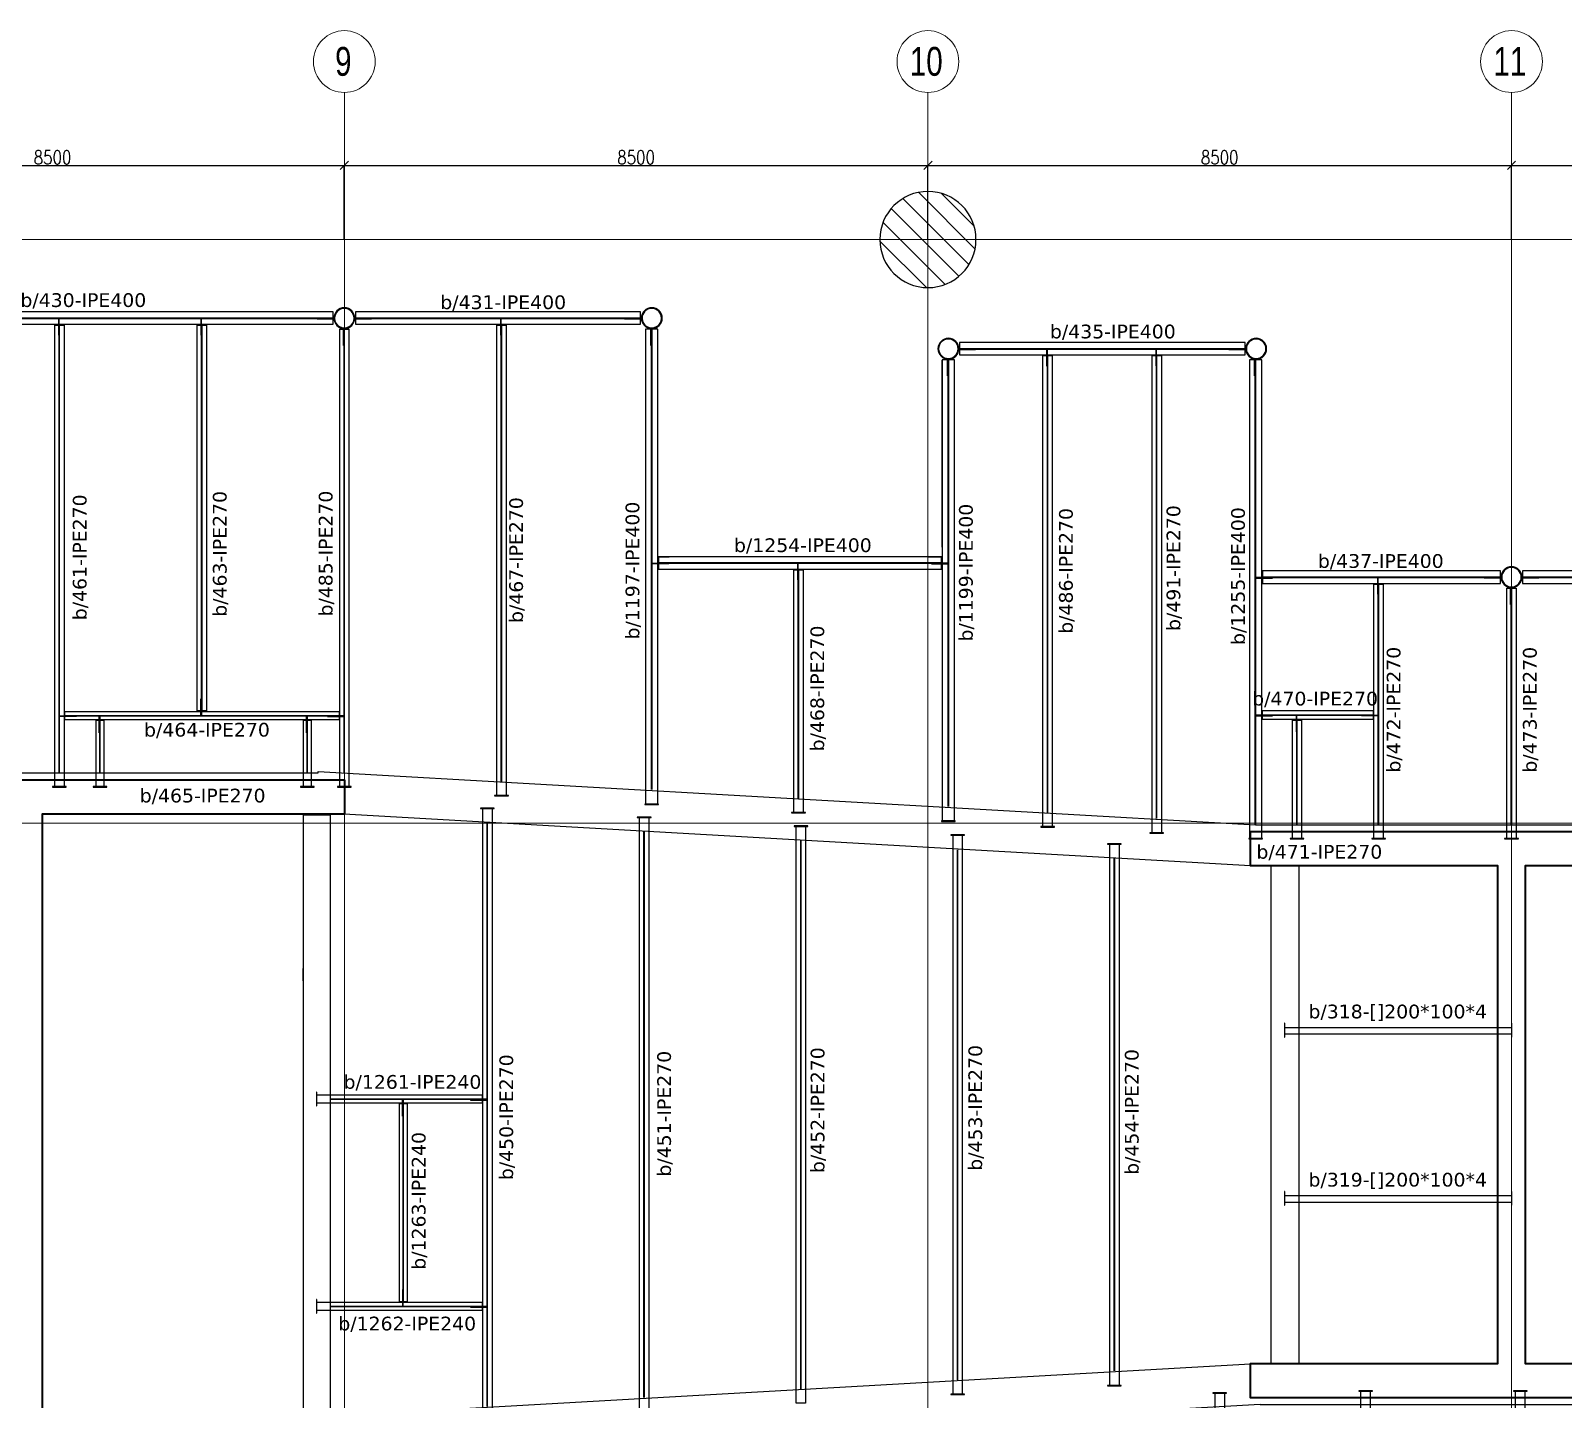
# Model space of a CAD drawing. Header units: millimetres. Extents: x -3396 to 88005, y -21236 to 35080.
# Drawn here: x 20973 to 43296, y 15142 to 35080 of the extents above; entities that cross this region are included whole.
import ezdxf
from ezdxf.enums import TextEntityAlignment as Align

# ---------------------------------------------------------------- set-up
doc = ezdxf.new("R2010")
doc.units = ezdxf.units.MM
doc.linetypes.add('Grid Line', pattern=[3.33375, 1.905, -0.47625, 0.47625, -0.47625])
for name, color, linetype in [('A_ALMA', 34, 'Continuous'), ('COTAS', 8, 'Continuous'), ('P-PLATINA', 6, 'Continuous')]:
    doc.layers.add(name, color=color, linetype=linetype)
for name, color, linetype, lineweight in [('E_COLUMNAS', 1, 'Continuous', 18), ('E_COLUMNAS-1', 1, 'Continuous', 25), ('E_COLUMNAS-3', 1, 'Continuous', 35), ('E_EJES', 8, 'Continuous', 9), ('E_EJES-1', 8, 'Grid Line', 9), ('E_MUROS', 2, 'Continuous', 18), ('E_MUROS-1', 8, 'Continuous', 35), ('E_TEXTO', 3, 'Continuous', 9), ('E_VIGAS-1', 5, 'Continuous', 25), ('E_VIGAS-2', 5, 'Continuous', 25), ('S-COLS-HDLN-1', 52, 'Continuous', 9)]:
    doc.layers.add(name, color=color, linetype=linetype, lineweight=lineweight)
doc.styles.add('CNI_COTAS', font='romans.shx', dxfattribs={"width": 0.8})
doc.styles.add('Swis721 LtCn BT_1', font='swisscl.ttf', dxfattribs={"height": 0.42})
doc.styles.add('VERDANA', font='verdana.ttf')
doc.dimstyles.new('1.5', dxfattribs={"dimscale": 0, "dimtxt": 200, "dimasz": 120, "dimexe": 4, "dimexo": 4, "dimgap": 15, "dimtad": 1, "dimdec": 0, "dimzin": 4, "dimdsep": 46, "dimtxsty": 'CNI_COTAS', "dimblk": 'OBLIQUE', "dimcen": -0.09, "dimclrd": 256, "dimclrt": 3, "dimadec": 0, "dimazin": 0, "dimtfac": 1, "dimtdec": 0, "dimtmove": 2, "dimatfit": 0, "dimldrblk": 'OBLIQUE', "dimfxl": 0.05, "dimtolj": 1, "dimtzin": 0, "dimarcsym": 0})
pattern_1 = [(135, (82703.58, -134125.31), (-159.09903, -159.09903), [])]

# ---------------------------------------------------------------- blocks, each defined once
blk = doc.blocks.new('Grid - CNI_NOMBRE EJES-372759-_22_00m_N_E_-NIVEL-6 DOC')
at = {"layer": 'E_EJES'}
blk.add_circle((0, 0), 0.003, dxfattribs=at)
blk = doc.blocks.new('EST_SCM_COLUMNA-METALICA-SECCION-CIRCULAR - EST_SCM_COLUMNA-TUBULAR-CIRCULAR_PTEØ_12__e_10_3mm-V12-_22_00m_N_E_-NIVEL-6 DOC')
at = {"layer": 'S-COLS-HDLN-1'}
h = blk.add_hatch(dxfattribs=at)
h.set_pattern_fill('FP_10', color=256, style=0, pattern_type=2)
h.set_pattern_definition([(135, (57.162, -165.018), (-0.15909903, -0.15909903), [])])
h.paths.add_polyline_path([(0.02, -0.151), (0.022, -0.151), (0.067, -0.136), (0.1, -0.115), (0.128, -0.082), (0.147, -0.037), (0.152, 0), (0.146, 0.043), (0.128, 0.082), (0.1, 0.115), (0.059, 0.14), (0.02, 0.151), (-0.022, 0.151), (-0.063, 0.139), (-0.1, 0.115), (-0.131, 0.077), (-0.147, 0.037), (-0.152, 0), (-0.146, -0.043), (-0.128, -0.082), (-0.1, -0.115), (-0.059, -0.14), (-0.02, -0.151), (0, -0.151)])
h.paths.add_polyline_path([(-0.02, -0.141), (-0.063, -0.127), (-0.093, -0.107), (-0.12, -0.077), (-0.136, -0.04), (-0.142, 0), (-0.135, 0.043), (-0.12, 0.077), (-0.093, 0.107), (-0.059, 0.129), (-0.02, 0.141), (0.022, 0.14), (0.063, 0.127), (0.094, 0.106), (0.12, 0.077), (0.136, 0.04), (0.142, 0), (0.136, -0.04), (0.12, -0.077), (0.093, -0.107), (0.059, -0.129), (0.02, -0.141), (-0.02, -0.141)])
at = {"layer": 'E_COLUMNAS-1'}
for radius, start, end in [(0.152, 360, 180), (0.152, 180, 360), (0.142, 0, 180), (0.142, 180, 0)]:
    blk.add_arc((0, 0), radius, start, end, dxfattribs=at)
blk = doc.blocks.new('EST_SCM_COLUMNA-METALICA-SECCION-CIRCULAR - EST_SCM_COLUMNA-TUBULAR-CIRCULAR_PTEØ_12__e_10_3mm-2693341-_22_00m_N_E_-NIVEL-6 DOC')
at = {"layer": 'S-COLS-HDLN-1'}
h = blk.add_hatch(dxfattribs=at)
h.set_pattern_fill('FP_11', color=256, style=0, pattern_type=2)
h.set_pattern_definition([(135, (43.881, -164.571), (-0.15909903, -0.15909903), [])])
h.paths.add_polyline_path([(0.005, -0.151), (0.022, -0.151), (0.063, -0.139), (0.1, -0.115), (0.131, -0.077), (0.147, -0.04), (0.152, 0), (0.146, 0.043), (0.128, 0.082), (0.1, 0.115), (0.059, 0.14), (0.02, 0.151), (-0.022, 0.151), (-0.063, 0.139), (-0.1, 0.115), (-0.128, 0.082), (-0.147, 0.037), (-0.152, 0), (-0.146, -0.043), (-0.128, -0.082), (-0.1, -0.115), (-0.059, -0.14), (-0.02, -0.151)])
h.paths.add_polyline_path([(0.02, -0.141), (-0.024, -0.14), (-0.064, -0.126), (-0.093, -0.107), (-0.12, -0.077), (-0.136, -0.04), (-0.142, 0), (-0.136, 0.04), (-0.12, 0.077), (-0.093, 0.107), (-0.059, 0.129), (-0.02, 0.141), (0.022, 0.14), (0.063, 0.127), (0.093, 0.107), (0.12, 0.077), (0.136, 0.04), (0.142, 0), (0.135, -0.043), (0.12, -0.077), (0.093, -0.107), (0.059, -0.129), (0.022, -0.14)])
at = {"layer": 'E_COLUMNAS-1'}
for radius, start, end in [(0.152, 0, 180), (0.152, 180, 0), (0.142, 360, 180), (0.142, 180, 360)]:
    blk.add_arc((0, 0), radius, start, end, dxfattribs=at)
blk = doc.blocks.new('EST_SCM_COLUMNA-METALICA-SECCION-CIRCULAR - EST_SCM_COLUMNA-TUBULAR-CIRCULAR_PTEØ_12__e_10_3mm-V15-_22_00m_N_E_-NIVEL-6 DOC')
at = {"layer": 'S-COLS-HDLN-1'}
h = blk.add_hatch(dxfattribs=at)
h.set_pattern_fill('FP_15', color=256, style=0, pattern_type=2)
h.set_pattern_definition([(135, (52.684, -165.018), (-0.15909903, -0.15909903), [])])
h.paths.add_polyline_path([(-0.022, -0.151), (0.022, -0.151), (0.068, -0.135), (0.1, -0.115), (0.128, -0.082), (0.146, -0.043), (0.152, 0), (0.146, 0.043), (0.128, 0.082), (0.1, 0.115), (0.059, 0.14), (0.02, 0.151), (-0.022, 0.151), (-0.063, 0.139), (-0.1, 0.115), (-0.131, 0.077), (-0.147, 0.04), (-0.152, 0), (-0.146, -0.043), (-0.128, -0.082), (-0.1, -0.115), (-0.059, -0.14)])
h.paths.add_polyline_path([(-0.02, -0.141), (-0.063, -0.127), (-0.093, -0.107), (-0.12, -0.077), (-0.137, -0.036), (-0.142, 0), (-0.135, 0.043), (-0.12, 0.077), (-0.093, 0.107), (-0.059, 0.129), (-0.02, 0.141), (0.022, 0.14), (0.063, 0.127), (0.094, 0.106), (0.12, 0.077), (0.136, 0.04), (0.142, 0), (0.136, -0.04), (0.12, -0.077), (0.09, -0.109), (0.059, -0.129), (0.014, -0.141), (-0.017, -0.141)])
at = {"layer": 'E_COLUMNAS-1'}
for radius, start, end in [(0.152, 360, 180), (0.152, 180, 360), (0.142, 0, 180), (0.142, 180, 0)]:
    blk.add_arc((0, 0), radius, start, end, dxfattribs=at)
blk = doc.blocks.new('EST_SCM_COLUMNA-METALICA-SECCION-CIRCULAR - EST_SCM_COLUMNA-TUBULAR-CIRCULAR_PTEØ_12__e_10_3mm-V16-_22_00m_N_E_-NIVEL-6 DOC')
at = {"layer": 'S-COLS-HDLN-1'}
h = blk.add_hatch(dxfattribs=at)
h.set_pattern_fill('FP_16', color=256, style=0, pattern_type=2)
h.set_pattern_definition([(135, (48.364, -164.571), (-0.15909903, -0.15909903), [])])
h.paths.add_polyline_path([(0.007, -0.151), (0.022, -0.151), (0.063, -0.139), (0.1, -0.115), (0.131, -0.077), (0.147, -0.037), (0.152, 0), (0.146, 0.043), (0.128, 0.082), (0.1, 0.115), (0.059, 0.14), (0.02, 0.151), (-0.022, 0.151), (-0.063, 0.139), (-0.1, 0.115), (-0.128, 0.082), (-0.146, 0.043), (-0.152, 0), (-0.146, -0.043), (-0.128, -0.082), (-0.1, -0.115), (-0.059, -0.14), (-0.02, -0.151), (0.007, -0.151)])
h.paths.add_polyline_path([(-0.02, -0.141), (-0.059, -0.129), (-0.093, -0.107), (-0.12, -0.077), (-0.136, -0.04), (-0.142, 0), (-0.136, 0.04), (-0.12, 0.077), (-0.093, 0.107), (-0.059, 0.129), (-0.02, 0.141), (0.022, 0.14), (0.063, 0.127), (0.093, 0.107), (0.12, 0.077), (0.136, 0.04), (0.142, 0), (0.135, -0.043), (0.12, -0.077), (0.09, -0.109), (0.059, -0.129), (0.014, -0.141), (-0.014, -0.141)])
at = {"layer": 'E_COLUMNAS-1'}
for radius, start, end in [(0.152, 0, 180), (0.152, 180, 0), (0.142, 360, 180), (0.142, 180, 360)]:
    blk.add_arc((0, 0), radius, start, end, dxfattribs=at)
blk = doc.blocks.new('EST_SCM_COLUMNA-METALICA-SECCION-CIRCULAR - EST_SCM_COLUMNA-TUBULAR-CIRCULAR_PTEØ_12__e_10_3mm-V25-_22_00m_N_E_-NIVEL-6 DOC')
at = {"layer": 'S-COLS-HDLN-1'}
h = blk.add_hatch(dxfattribs=at)
h.set_pattern_fill('FP_24', color=256, style=0, pattern_type=2)
h.set_pattern_definition([(135, (40.162, -161.244), (-0.15909903, -0.15909903), [])])
h.paths.add_polyline_path([(0.02, -0.151), (0.022, -0.151), (0.065, -0.138), (0.1, -0.115), (0.128, -0.082), (0.146, -0.041), (0.152, 0), (0.144, 0.048), (0.128, 0.082), (0.1, 0.115), (0.059, 0.14), (0.02, 0.151), (-0.028, 0.149), (-0.063, 0.139), (-0.1, 0.115), (-0.131, 0.077), (-0.147, 0.04), (-0.152, 0), (-0.144, -0.048), (-0.128, -0.082), (-0.1, -0.115), (-0.059, -0.14), (-0.017, -0.151), (0.02, -0.151)])
h.paths.add_polyline_path([(-0.02, -0.141), (-0.063, -0.127), (-0.093, -0.107), (-0.12, -0.077), (-0.136, -0.04), (-0.142, 0), (-0.135, 0.043), (-0.12, 0.077), (-0.093, 0.107), (-0.059, 0.129), (-0.02, 0.141), (0.022, 0.14), (0.063, 0.127), (0.093, 0.107), (0.12, 0.077), (0.136, 0.04), (0.142, 0), (0.136, -0.041), (0.12, -0.077), (0.093, -0.107), (0.059, -0.129), (0.016, -0.141), (-0.02, -0.141)])
at = {"layer": 'E_COLUMNAS-1'}
for radius, start, end in [(0.152, 360, 180), (0.152, 180, 360), (0.142, 0, 180), (0.142, 180, 0)]:
    blk.add_arc((0, 0), radius, start, end, dxfattribs=at)
blk = doc.blocks.new('_Oblique')
at = {"color": 0, "linetype": 'ByBlock', "lineweight": -2}
blk.add_line((-0.5, -0.5), (0.5, 0.5), dxfattribs=at)
blk = doc.blocks.new('*D128')
at = {"layer": 'COTAS', "color": 0, "lineweight": -2, "transparency": 16777216}
for p, q in [((17041, 32041), (17041, 33122)), ((25541, 32045), (25541, 33122))]:
    blk.add_line(p, q, dxfattribs=at)
at = {"layer": 'COTAS', "lineweight": -2, "transparency": 16777216}
blk.add_line((17041, 33118), (25541, 33118), dxfattribs=at)
at = {"layer": 'Defpoints', "color": 0, "transparency": 16777216}
for p in [(25541, 33118), (17041, 32037), (25541, 32041)]:
    blk.add_point(p, dxfattribs=at)
at = {"layer": 'COTAS', "lineweight": -2, "transparency": 16777216, "xscale": 120, "yscale": 120, "zscale": 120, "rotation": 180}
blk.add_blockref('_Oblique', (17041, 33118), dxfattribs=at)
at = {"layer": 'COTAS', "lineweight": -2, "transparency": 16777216, "xscale": 120, "yscale": 120, "zscale": 120}
blk.add_blockref('_Oblique', (25541, 33118), dxfattribs=at)
at = {"layer": 'COTAS', "color": 3, "transparency": 16777216, "insert": (21291, 33233), "char_height": 200, "attachment_point": 5, "style": 'CNI_COTAS'}
blk.add_mtext('\\A1;8500', dxfattribs=at)
blk = doc.blocks.new('*D129')
at = {"layer": 'COTAS', "color": 0, "lineweight": -2, "transparency": 16777216}
for p, q in [((25541, 32045), (25541, 33122)), ((34041, 32041), (34041, 33122))]:
    blk.add_line(p, q, dxfattribs=at)
at = {"layer": 'COTAS', "lineweight": -2, "transparency": 16777216}
blk.add_line((25541, 33118), (34041, 33118), dxfattribs=at)
at = {"layer": 'Defpoints', "color": 0, "transparency": 16777216}
for p in [(34041, 33118), (25541, 32041), (34041, 32037)]:
    blk.add_point(p, dxfattribs=at)
at = {"layer": 'COTAS', "lineweight": -2, "transparency": 16777216, "xscale": 120, "yscale": 120, "zscale": 120, "rotation": 180}
blk.add_blockref('_Oblique', (25541, 33118), dxfattribs=at)
at = {"layer": 'COTAS', "lineweight": -2, "transparency": 16777216, "xscale": 120, "yscale": 120, "zscale": 120}
blk.add_blockref('_Oblique', (34041, 33118), dxfattribs=at)
at = {"layer": 'COTAS', "color": 3, "transparency": 16777216, "insert": (29791, 33233), "char_height": 200, "attachment_point": 5, "style": 'CNI_COTAS'}
blk.add_mtext('\\A1;8500', dxfattribs=at)
blk = doc.blocks.new('*D130')
at = {"layer": 'COTAS', "color": 0, "lineweight": -2, "transparency": 16777216}
for p, q in [((34041, 32041), (34041, 33122)), ((42541, 32044), (42541, 33122))]:
    blk.add_line(p, q, dxfattribs=at)
at = {"layer": 'COTAS', "lineweight": -2, "transparency": 16777216}
blk.add_line((34041, 33118), (42541, 33118), dxfattribs=at)
at = {"layer": 'Defpoints', "color": 0, "transparency": 16777216}
for p in [(42541, 33118), (34041, 32037), (42541, 32040)]:
    blk.add_point(p, dxfattribs=at)
at = {"layer": 'COTAS', "lineweight": -2, "transparency": 16777216, "xscale": 120, "yscale": 120, "zscale": 120, "rotation": 180}
blk.add_blockref('_Oblique', (34041, 33118), dxfattribs=at)
at = {"layer": 'COTAS', "lineweight": -2, "transparency": 16777216, "xscale": 120, "yscale": 120, "zscale": 120}
blk.add_blockref('_Oblique', (42541, 33118), dxfattribs=at)
at = {"layer": 'COTAS', "color": 3, "transparency": 16777216, "insert": (38291, 33233), "char_height": 200, "attachment_point": 5, "style": 'CNI_COTAS'}
blk.add_mtext('\\A1;8500', dxfattribs=at)
blk = doc.blocks.new('*D131')
at = {"layer": 'COTAS', "color": 0, "lineweight": -2, "transparency": 16777216}
for p, q in [((42541, 32044), (42541, 33122)), ((51041, 32041), (51041, 33122))]:
    blk.add_line(p, q, dxfattribs=at)
at = {"layer": 'COTAS', "lineweight": -2, "transparency": 16777216}
blk.add_line((42541, 33118), (51041, 33118), dxfattribs=at)
at = {"layer": 'Defpoints', "color": 0, "transparency": 16777216}
for p in [(51041, 33118), (42541, 32040), (51041, 32037)]:
    blk.add_point(p, dxfattribs=at)
at = {"layer": 'COTAS', "lineweight": -2, "transparency": 16777216, "xscale": 120, "yscale": 120, "zscale": 120, "rotation": 180}
blk.add_blockref('_Oblique', (42541, 33118), dxfattribs=at)
at = {"layer": 'COTAS', "lineweight": -2, "transparency": 16777216, "xscale": 120, "yscale": 120, "zscale": 120}
blk.add_blockref('_Oblique', (51041, 33118), dxfattribs=at)
at = {"layer": 'COTAS', "color": 3, "transparency": 16777216, "insert": (46791, 33233), "char_height": 200, "attachment_point": 5, "style": 'CNI_COTAS'}
blk.add_mtext('\\A1;8500', dxfattribs=at)

msp = doc.modelspace()

# ---------------------------------------------------------------- hatches: boundary and pattern name
at = {"layer": 'E_COLUMNAS'}
h = msp.add_hatch(dxfattribs=at)
h.set_pattern_fill('FP_4', color=256, scale=1000, style=0, pattern_type=2)
h.set_pattern_definition(pattern_1)
h.paths.add_polyline_path([(34041.5, 31337.1), (34132.8, 31343.1), (34222.7, 31361), (34309.4, 31390.4), (34391.5, 31430.9), (34467.6, 31481.8), (34536.5, 31542.1), (34596.8, 31611), (34647.7, 31687.1), (34688.2, 31769.2), (34717.6, 31855.9), (34735.5, 31945.7), (34741.5, 32037.1), (34735.5, 32128.5), (34717.6, 32218.3), (34688.2, 32305), (34647.7, 32387.1), (34596.8, 32463.2), (34536.5, 32532.1), (34467.6, 32592.5), (34391.5, 32643.3), (34309.4, 32683.8), (34222.7, 32713.3), (34132.8, 32731.1), (34041.5, 32737.1), (33950.1, 32731.1), (33860.3, 32713.3), (33773.6, 32683.8), (33691.5, 32643.3), (33615.3, 32592.5), (33546.5, 32532.1), (33486.1, 32463.2), (33435.3, 32387.1), (33394.8, 32305), (33365.3, 32218.3), (33347.5, 32128.5), (33341.5, 32037.1), (33347.5, 31945.7), (33365.3, 31855.9), (33394.8, 31769.2), (33435.3, 31687.1), (33486.1, 31611), (33546.5, 31542.1), (33615.3, 31481.8), (33691.5, 31430.9), (33773.6, 31390.4), (33860.3, 31361), (33950.1, 31343.1)])
at = {"layer": 'E_MUROS'}
h = msp.add_hatch(dxfattribs=at)
h.set_pattern_fill('FP_4', color=256, scale=1000, style=0, pattern_type=2)
h.set_pattern_definition(pattern_1)
h.paths.add_polyline_path([(42341.7, 15662.3), (42341.7, 15662.3), (42341.7, 15662.3)])
h.paths.add_polyline_path([(42341.7, 18112.3), (42341.7, 18112.3), (42341.7, 18332.3)])

# ---------------------------------------------------------------- linework, layer by layer
at = {"layer": 'A_ALMA'}
for p, q in [((17404.1, 30896.4), (25379.1, 30896.4)), ((17404.1, 30887.8), (25379.1, 30887.8)), ((25703.9, 30896.4), (29857, 30896.4)), ((25703.9, 30887.8), (29857, 30887.8)), ((21388.3, 24277.2), (21388.3, 30792.1)), ((21394.9, 24277.2), (21394.9, 30792.1)), ((23463.2, 25170.2), (23463.2, 30792.1)), ((23469.8, 25170.2), (23469.8, 30792.1)), ((25538.2, 24267.9), (25538.2, 30729.7)), ((25544.8, 24267.5), (25544.8, 30729.7)), ((27827.1, 24137.6), (27827.1, 30792.1)), ((27833.7, 24137.2), (27833.7, 30792.1)), ((30015.1, 24023.5), (30015.1, 30729.7)), ((30023.7, 24023.5), (30023.7, 30729.7)), ((34502.3, 30450.3), (38660.5, 30450.3)), ((34502.3, 30441.7), (38660.5, 30441.7)), ((34335.6, 23776.9), (34335.6, 30283.6)), ((34344.2, 23776.9), (34344.2, 30283.6)), ((35780.8, 23689.7), (35780.8, 30346.1)), ((35787.4, 23689.7), (35787.4, 30346.1)), ((37370.8, 23601.7), (37370.8, 30346.1)), ((37377.4, 23601.7), (37377.4, 30346.1)), ((38808.8, 23522.3), (38808.8, 30284)), ((38817.4, 23522.3), (38817.4, 30284)), ((30119.4, 27331.6), (34239.9, 27331.6)), ((30119.4, 27323), (34239.9, 27323)), ((32153.4, 23891.4), (32153.4, 27227.3)), ((32160, 23891), (32160, 27227.3)), ((38913.1, 27123.2), (42379.1, 27123.2)), ((38913.1, 27114.6), (42379.1, 27114.6)), ((40601.6, 23522.3), (40601.6, 27018.9)), ((40608.2, 23522.3), (40608.2, 27018.9)), ((42703.9, 27123.2), (50941.5, 27123.2)), ((42703.9, 27114.6), (50941.5, 27114.6)), ((42538.2, 23522.3), (42538.2, 26956.5)), ((42544.8, 23522.3), (42544.8, 26956.5)), ((21469.1, 25103.3), (25464, 25103.3)), ((21469.1, 25097.1), (25464, 25097.1)), ((21978.4, 24277.2), (21978.4, 25030.2)), ((21984.6, 24277.2), (21984.6, 25030.2)), ((24998.5, 24277.2), (24998.5, 25030.2)), ((25004.7, 24277.2), (25004.7, 25030.2)), ((38913.1, 25114.1), (40527.4, 25114.1)), ((38913.1, 25107.5), (40527.4, 25107.5)), ((39414.1, 23522.3), (39414.1, 25033.3)), ((39420.7, 23522.3), (39420.7, 25033.3)), ((27621.7, 15038.2), (27621.7, 23537.1)), ((27628.3, 15038.2), (27628.3, 23537.1)), ((29905.1, 15167.6), (29905.1, 23408.2)), ((29911.7, 15167.6), (29911.7, 23408.2)), ((32188.4, 15296.9), (32188.4, 23278.2)), ((32195, 15296.9), (32195, 23278.2)), ((34471.7, 15426.3), (34471.7, 23148.2)), ((34478.3, 15426.3), (34478.3, 23148.2)), ((36755, 15555.7), (36755, 23018.3)), ((36761.6, 15555.7), (36761.6, 23018.3)), ((25351.7, 19518.6), (27547.5, 19518.6)), ((25351.7, 19512.4), (27547.5, 19512.4)), ((26398.6, 16565.6), (26398.6, 19445.5)), ((26404.8, 16565.6), (26404.8, 19445.5)), ((25351.7, 16498.7), (27547.5, 16498.7)), ((25351.7, 16492.5), (27547.5, 16492.5))]:
    msp.add_line(p, q, dxfattribs=at)
at = {"layer": 'E_COLUMNAS-1'}
for start, end in [(0, 180), (180, 0)]:
    msp.add_arc((34041.5, 32037.1), 700, start, end, dxfattribs=at)
at = {"layer": 'E_EJES-1'}
for p, q in [((25541.5, 3990), (25541.5, 34180)), ((34041.5, 3990), (34041.5, 34180)), ((42541.5, 3990), (42541.5, 34180)), ((-2496.2, 32037.1), (87104.9, 32037.1)), ((-2496.2, 23537.1), (87104.9, 23537.1)), ((-2419.8, 23537.1), (87292.4, 23537.1))]:
    msp.add_line(p, q, dxfattribs=at)
at = {"layer": 'E_MUROS-1'}
for points in [[(25541.7, 24167.2), (25541.7, 23667.2), (21141.6, 23667.2), (21141.6, 14907.2), (25541.7, 14907.2), (25541.7, 14407.2), (17041.7, 14407.2), (17041.7, 14907.2), (20741.6, 14907.2), (20741.6, 23667.2), (17041.7, 23667.2), (17041.7, 24167.2)], [(46341.7, 23412.3), (46341.7, 22912.3), (42741.7, 22912.3), (42741.7, 15662.3), (46341.7, 15662.3), (46341.7, 15162.3), (38741.7, 15162.3), (38741.7, 15662.3), (42341.7, 15662.3), (42341.7, 22912.3), (38741.7, 22912.3), (38741.7, 23412.3)]]:
    msp.add_lwpolyline(points, close=True, dxfattribs=at)
at = {"layer": 'E_VIGAS-1'}
for p, q in [((21324.1, 30789.4), (21324.1, 30782.1)), ((21459.1, 30782.2), (21459.1, 30789.4)), ((23399, 30789.4), (23399, 30782.1)), ((23534, 30782.1), (23534, 30789.4)), ((34249.9, 27554.9), (34249.9, 30280.9)), ((35716.6, 30343.3), (35716.6, 30336)), ((35851.6, 30336), (35851.6, 30343.3)), ((30129.4, 27417.2), (30271.6, 27417.2)), ((30129.4, 27237.2), (34229.9, 27237.3)), ((34041.7, 27417.3), (34229.9, 27417.3)), ((32089.2, 27224.5), (32089.2, 27217.2)), ((32224.2, 27217.3), (32224.2, 27224.5)), ((40537.4, 27016.2), (40537.4, 27008.9)), ((40672.4, 27008.9), (40672.4, 27016.2)), ((24941.7, 23654.5), (25341.7, 23654.5)), ((24941.7, 21237.2), (24941.7, 21417.2))]:
    msp.add_line(p, q, dxfattribs=at)
at = {"layer": 'E_VIGAS-1', "color": 30, "true_color": 0xf26722}
for p, q in [((38741.7, 22915.4), (25533.8, 23667.2)), ((25491.7, 14907.3), (38741.7, 15658.1))]:
    msp.add_line(p, q, dxfattribs=at)
at = {"layer": 'E_VIGAS-1'}
for points in [[(17404.1, 30982.1), (17404.1, 30802.1), (25379.1, 30802.1), (25379.1, 30982.1)], [(25703.9, 30982.1), (25703.9, 30802.1), (29857, 30802.1), (29857, 30982.1)], [(21459.1, 24067.2), (21324.1, 24067.2), (21324.1, 30792.1), (21459.1, 30792.1)], [(23534, 25170.2), (23399, 25170.2), (23399, 30792.1), (23534, 30792.1)], [(25609, 24067.7), (25474, 24067.7), (25474, 30729.7), (25609, 30729.7)], [(27897.9, 23937.4), (27762.9, 23937.4), (27762.9, 30792.1), (27897.9, 30792.1)], [(29929.4, 23812.8), (30109.4, 23812.8), (30109.4, 30729.7), (29929.4, 30729.7)], [(34502.3, 30536), (34502.3, 30356), (38660.5, 30356.1), (38660.5, 30536.1)], [(34249.9, 23566.9), (34429.9, 23566.9), (34429.9, 30283.6), (34249.9, 30283.6)], [(35851.6, 23484.7), (35716.6, 23484.7), (35716.6, 30346.1), (35851.6, 30346.1)], [(37441.6, 23394.2), (37306.6, 23394.2), (37306.6, 30346.1), (37441.6, 30346.1)], [(38723.6, 23312.3), (38903.6, 23312.3), (38903.1, 30284), (38723.1, 30284)], [(30119.4, 27417.2), (30119.4, 27237.2), (34239.9, 27237.3), (34239.9, 27417.3)], [(32224.2, 23691.2), (32089.2, 23691.2), (32089.2, 27227.3), (32224.2, 27227.3)], [(38913.1, 27208.9), (38913.1, 27028.9), (42379.1, 27028.9), (42379.1, 27208.9)], [(40672.4, 23312.3), (40537.4, 23312.3), (40537.4, 27018.9), (40672.4, 27018.9)], [(42703.9, 27208.9), (42703.9, 27028.9), (50941.5, 27028.9), (50941.5, 27208.9)], [(42609, 23312.3), (42474, 23312.3), (42474, 26956.5), (42609, 26956.5)], [(25464, 25040.2), (21469.1, 25040.2), (21469.1, 25160.2), (25464, 25160.2)], [(22041.6, 25030.2), (21921.6, 25030.2), (21921.5, 24067.2), (22041.5, 24067.2)], [(25061.7, 25030.2), (24941.7, 25030.2), (24941.6, 24067.2), (25061.6, 24067.2)], [(40527.4, 25178.3), (40527.4, 25043.3), (38913.1, 25043.3), (38913.1, 25178.3)], [(39484.9, 23312.3), (39349.9, 23312.3), (39349.9, 25033.3), (39484.9, 25033.3)], [(25341.7, 14907.2), (25341.7, 23667.2), (24941.7, 23667.2), (24941.7, 14907.2)], [(27692.5, 14828.2), (27557.5, 14828.2), (27557.5, 23748.2), (27692.5, 23748.2)], [(29975.9, 14957.6), (29840.9, 14957.6), (29840.9, 23618.2), (29975.9, 23618.2)], [(32259.2, 15086.9), (32124.2, 15086.9), (32124.2, 23488.2), (32259.2, 23488.2)], [(34542.5, 15216.3), (34407.5, 15216.3), (34407.5, 23358.2), (34542.5, 23358.2)], [(36825.8, 15345.7), (36690.8, 15345.7), (36690.8, 23228.3), (36825.8, 23228.3)], [(27547.5, 19455.5), (25141.7, 19455.5), (25141.7, 19575.5), (27547.5, 19575.5)], [(26461.7, 19445.5), (26341.7, 19445.5), (26341.7, 16565.6), (26461.7, 16565.6)], [(27547.5, 16435.6), (25141.7, 16435.6), (25141.7, 16555.6), (27547.5, 16555.6)], [(38359, 12305.7), (38224, 12305.7), (38224, 15232.5), (38359, 15232.5)], [(40484, 12305.7), (40349, 12305.7), (40349, 15262.3), (40484, 15262.3)], [(42736, 12368.1), (42601, 12368.1), (42601, 15262.3), (42736, 15262.3)]]:
    msp.add_lwpolyline(points, close=True, dxfattribs=at)
at = {"layer": 'E_VIGAS-1', "color": 30, "true_color": 0xf26722}
msp.add_lwpolyline([(68041.7, 14307.3), (59541.5, 14307.3), (59541.5, 14317.1), (46432.7, 15062.3), (38881.2, 15062.3), (38881.2, 15065), (25139, 14286.3), (25137.9, 14307.2), (18232.5, 14307.2), (17041.7, 14307.2), (17041.7, 23667.2), (17041.7, 24167.2), (17041.7, 24267.2), (25160, 24267.2), (25161.2, 24289.4), (38813.6, 23512.3), (45983.4, 23512.3), (59704.2, 24267.3), (68041.7, 24267.3)], close=True, dxfattribs=at)
at = {"layer": 'E_VIGAS-1'}
msp.add_lwpolyline([(39441.7, 15662.3), (39041.7, 15662.3), (39041.7, 22912.3), (39441.7, 22912.3), (39441.7, 15662.3)], dxfattribs=at)
at = {"layer": 'E_VIGAS-2'}
for points in [[(21491.6, 24067.2), (21291.6, 24067.2), (21291.6, 24061.2), (21491.6, 24061.2)], [(22081.5, 24067.2), (21881.5, 24067.2), (21881.5, 24061.2), (22081.5, 24061.2)], [(25101.6, 24067.2), (24901.6, 24067.2), (24901.6, 24061.2), (25101.6, 24061.2)], [(25641.7, 24067.7), (25441.7, 24067.7), (25441.7, 24061.7), (25641.7, 24061.7)], [(27930.4, 23937.4), (27730.4, 23937.4), (27730.4, 23931.4), (27930.4, 23931.4)], [(27725, 23754.2), (27525, 23754.2), (27525, 23748.2), (27725, 23748.2)], [(30119.4, 23812.8), (29919.4, 23812.8), (29919.4, 23806.8), (30119.4, 23806.8)], [(32256.7, 23691.2), (32056.7, 23691.2), (32056.7, 23685.2), (32256.7, 23685.2)], [(30008.4, 23624.2), (29808.4, 23624.2), (29808.4, 23618.2), (30008.4, 23618.2)], [(32291.7, 23494.2), (32091.7, 23494.2), (32091.7, 23488.2), (32291.7, 23488.2)], [(34439.9, 23566.9), (34239.9, 23566.9), (34239.9, 23560.9), (34439.9, 23560.9)], [(35884.1, 23484.7), (35684.1, 23484.7), (35684.1, 23478.7), (35884.1, 23478.7)], [(34575, 23364.2), (34375, 23364.2), (34375, 23358.2), (34575, 23358.2)], [(36858.3, 23234.3), (36658.3, 23234.3), (36658.3, 23228.3), (36858.3, 23228.3)], [(37474.1, 23394.2), (37274.1, 23394.2), (37274.1, 23388.2), (37474.1, 23388.2)], [(38913.6, 23312.3), (38713.6, 23312.3), (38713.6, 23306.3), (38913.6, 23306.3)], [(39517.4, 23312.3), (39317.4, 23312.3), (39317.4, 23306.3), (39517.4, 23306.3)], [(40704.9, 23312.3), (40504.9, 23312.3), (40504.9, 23306.3), (40704.9, 23306.3)], [(42641.5, 23312.3), (42441.5, 23312.3), (42441.5, 23306.3), (42641.5, 23306.3)], [(39235.9, 20619.9), (39235.9, 20419.9), (39241.9, 20419.9), (39241.9, 20619.9)], [(42541.9, 20459.9), (39454.6, 20459.9), (39241.9, 20459.9), (39241.9, 20559.9), (42541.9, 20559.9)], [(42541.9, 20619.9), (42541.9, 20419.9), (42547.9, 20419.9), (42547.9, 20619.9)], [(25135.7, 19615.5), (25135.7, 19415.5), (25141.7, 19415.5), (25141.7, 19615.5)], [(39235.9, 18169.9), (39235.9, 17969.9), (39241.9, 17969.9), (39241.9, 18169.9)], [(42541.9, 18009.9), (39454.6, 18009.9), (39241.9, 18009.9), (39241.9, 18109.9), (42541.9, 18109.9)], [(42541.9, 18169.9), (42541.9, 17969.9), (42547.9, 17969.9), (42547.9, 18169.9)], [(25135.7, 16595.6), (25135.7, 16395.6), (25141.7, 16395.6), (25141.7, 16595.6)], [(34575, 15216.3), (34375, 15216.3), (34375, 15210.3), (34575, 15210.3)], [(36858.3, 15345.7), (36658.3, 15345.7), (36658.3, 15339.7), (36858.3, 15339.7)], [(38391.5, 15238.5), (38191.5, 15238.5), (38191.5, 15232.5), (38391.5, 15232.5)], [(40516.5, 15268.3), (40316.5, 15268.3), (40316.5, 15262.3), (40516.5, 15262.3)], [(42768.5, 15268.3), (42568.5, 15268.3), (42568.5, 15262.3), (42768.5, 15262.3)]]:
    msp.add_lwpolyline(points, close=True, dxfattribs=at)
at = {"layer": 'P-PLATINA'}
for points in [[(21378.3, 30643.8), (21388.3, 30643.8), (21388.3, 30887.8), (21378.3, 30887.8)], [(23453.2, 30643.8), (23463.2, 30643.8), (23463.2, 30887.8), (23453.2, 30887.8)], [(25146.3, 30877.8), (25146.3, 30887.8), (25390.3, 30887.8), (25390.3, 30877.8)], [(25694.8, 30877.8), (25694.8, 30887.8), (25938.8, 30887.8), (25938.8, 30877.8)], [(27817.1, 30643.8), (27827.1, 30643.8), (27827.1, 30887.8), (27817.1, 30887.8)], [(29623.2, 30877.8), (29623.2, 30887.8), (29867.2, 30887.8), (29867.2, 30877.8)], [(25528.2, 30739.8), (25538.2, 30739.8), (25538.2, 30495.8), (25528.2, 30495.8)], [(30005.1, 30739.9), (30015.1, 30739.9), (30015.1, 30495.9), (30005.1, 30495.9)], [(34492.2, 30431.7), (34492.2, 30441.7), (34736.2, 30441.7), (34736.2, 30431.7)], [(35770.8, 30197.7), (35780.8, 30197.7), (35780.8, 30441.7), (35770.8, 30441.7)], [(37360.8, 30197.7), (37370.8, 30197.7), (37370.8, 30441.7), (37360.8, 30441.7)], [(38426.5, 30431.7), (38426.5, 30441.7), (38670.5, 30441.7), (38670.5, 30431.7)], [(34325.6, 30293.7), (34335.6, 30293.7), (34335.6, 30049.7), (34325.6, 30049.7)], [(38798.8, 30294.4), (38808.8, 30294.4), (38808.8, 30050.4), (38798.8, 30050.4)], [(30267.7, 27323), (30267.7, 27313), (30023.7, 27313), (30023.7, 27323)], [(32143.4, 27079), (32153.4, 27079), (32153.4, 27323), (32143.4, 27323)], [(34091.6, 27323), (34091.6, 27313), (34335.6, 27313), (34335.6, 27323)], [(38817.4, 27114.6), (38817.4, 27104.6), (39061.4, 27104.6), (39061.4, 27114.6)], [(40591.6, 26870.6), (40601.6, 26870.6), (40601.6, 27114.6), (40591.6, 27114.6)], [(42145.3, 27104.6), (42145.3, 27114.6), (42389.3, 27114.6), (42389.3, 27104.6)], [(42693.7, 27104.6), (42693.7, 27114.6), (42937.7, 27114.6), (42937.7, 27104.6)], [(42528.2, 26966.5), (42538.2, 26966.5), (42538.2, 26722.5), (42528.2, 26722.5)], [(23453.2, 25347.3), (23463.2, 25347.3), (23463.2, 25103.3), (23453.2, 25103.3)], [(21638.9, 25097.1), (21638.9, 25087.1), (21394.9, 25087.1), (21394.9, 25097.1)], [(21968.4, 25097.1), (21978.4, 25097.1), (21978.4, 24853.1), (21968.4, 24853.1)], [(24988.5, 25097.1), (24998.5, 25097.1), (24998.5, 24853.1), (24988.5, 24853.1)], [(25294.2, 25097.1), (25294.2, 25087.1), (25538.2, 25087.1), (25538.2, 25097.1)], [(38817.4, 25107.5), (38817.4, 25097.5), (39061.4, 25097.5), (39061.4, 25107.5)], [(39404.1, 24863.5), (39414.1, 24863.5), (39414.1, 25107.5), (39404.1, 25107.5)], [(40601.6, 25107.5), (40601.6, 25097.5), (40357.6, 25097.5), (40357.6, 25107.5)], [(26388.6, 19512.4), (26398.6, 19512.4), (26398.6, 19268.4), (26388.6, 19268.4)], [(27377.7, 19512.4), (27377.7, 19502.4), (27621.7, 19502.4), (27621.7, 19512.4)], [(26388.6, 16498.7), (26398.6, 16498.7), (26398.6, 16742.7), (26388.6, 16742.7)], [(27377.7, 16492.5), (27377.7, 16482.5), (27621.7, 16482.5), (27621.7, 16492.5)]]:
    msp.add_lwpolyline(points, close=True, dxfattribs=at)

# ---------------------------------------------------------------- block references
at = {"layer": 'E_COLUMNAS-3', "xscale": 1000.000000001405, "yscale": 1000.000000001405, "zscale": 1000.000000001405, "rotation": 9.860993214028959e-05}
for name, p in [('EST_SCM_COLUMNA-METALICA-SECCION-CIRCULAR - EST_SCM_COLUMNA-TUBULAR-CIRCULAR_PTEØ_12__e_10_3mm-V12-_22_00m_N_E_-NIVEL-6 DOC', (25541.5, 30892.1)), ('EST_SCM_COLUMNA-METALICA-SECCION-CIRCULAR - EST_SCM_COLUMNA-TUBULAR-CIRCULAR_PTEØ_12__e_10_3mm-V15-_22_00m_N_E_-NIVEL-6 DOC', (30019.4, 30892.1))]:
    msp.add_blockref(name, p, dxfattribs=at)
at = {"layer": 'E_COLUMNAS-3', "xscale": 1000.000000001404, "yscale": 1000.000000001404, "zscale": 1000.000000001404}
for name, p in [('EST_SCM_COLUMNA-METALICA-SECCION-CIRCULAR - EST_SCM_COLUMNA-TUBULAR-CIRCULAR_PTEØ_12__e_10_3mm-V16-_22_00m_N_E_-NIVEL-6 DOC', (34339.9, 30446)), ('EST_SCM_COLUMNA-METALICA-SECCION-CIRCULAR - EST_SCM_COLUMNA-TUBULAR-CIRCULAR_PTEØ_12__e_10_3mm-2693341-_22_00m_N_E_-NIVEL-6 DOC', (38822.9, 30446)), ('EST_SCM_COLUMNA-METALICA-SECCION-CIRCULAR - EST_SCM_COLUMNA-TUBULAR-CIRCULAR_PTEØ_12__e_10_3mm-V25-_22_00m_N_E_-NIVEL-6 DOC', (42541.5, 27118.9))]:
    msp.add_blockref(name, p, dxfattribs=at)
at = {"layer": 'E_EJES', "xscale": 150000.0000002105, "yscale": 150000.0000002105, "zscale": 150000.0000002105}
for p in [(25541.5, 34630), (34041.5, 34630), (42541.5, 34630)]:
    msp.add_blockref('Grid - CNI_NOMBRE EJES-372759-_22_00m_N_E_-NIVEL-6 DOC', p, dxfattribs=at)

# ---------------------------------------------------------------- texts
at = {"layer": 'E_EJES', "char_height": 420, "attachment_point": 1, "style": 'Swis721 LtCn BT_1'}
for s, insert, width in [('9', (25407, 34842.6), 312.658), ('10', (33778, 34842.6), 625.316), ('11', (42278, 34842.6), 625.316)]:
    msp.add_mtext(s, dxfattribs=dict(at, insert=insert, width=width))
at = {"layer": 'E_TEXTO', "style": 'VERDANA'}
for s, p in [('b/430-IPE400', (21739.9, 31054.9)), ('b/431-IPE400', (27855.4, 31023.6)), ('b/435-IPE400', (36734.7, 30597.5)), ('b/1254-IPE400', (32220, 27484.4)), ('b/437-IPE400', (40637.4, 27254.2)), ('b/470-IPE270', (39680.8, 25249.8)), ('b/464-IPE270', (23540.4, 24796.5)), ('b/465-IPE270', (23477.7, 23837.3)), ('b/471-IPE270', (39742.6, 23018.1)), ('b/318-[]200*100*4', (40883.7, 20691.6)), ('b/1261-IPE240', (26533.6, 19666)), ('b/319-[]200*100*4', (40883.7, 18241.6)), ('b/1262-IPE240', (26457.3, 16146))]:
    msp.add_text(s, height=200, dxfattribs=at).set_placement(p, align=Align.CENTER)
for s, p in [('b/463-IPE270', (23826.8, 27458)), ('b/485-IPE270', (25369.1, 27462.4)), ('b/461-IPE270', (21786.7, 27407.7)), ('b/467-IPE270', (28143, 27367.3)), ('b/1197-IPE400', (29837.6, 27214.7)), ('b/1199-IPE400', (34694.2, 27184.5)), ('b/491-IPE270', (37717, 27250.8)), ('b/486-IPE270', (36151.1, 27209.7)), ('b/1255-IPE400', (38657.5, 27134.5)), ('b/468-IPE270', (32529.8, 25497.4)), ('b/472-IPE270', (40924.1, 25188.1)), ('b/473-IPE270', (42908, 25187.1)), ('b/450-IPE270', (27999.6, 19251.2)), ('b/451-IPE270', (30298.4, 19302.6)), ('b/452-IPE270', (32533.9, 19354.2)), ('b/453-IPE270', (34830.7, 19387.7)), ('b/454-IPE270', (37110.1, 19328.1)), ('b/1263-IPE240', (26724, 18033))]:
    msp.add_text(s, height=200, rotation=90, dxfattribs=at).set_placement(p, align=Align.CENTER)

# ---------------------------------------------------------------- dimensions: what is measured, and where the dimension line sits
at = {"layer": 'COTAS'}
for base, p1, p2, picture, middle in [((25541.5, 33118), (17041.5, 32037.1), (25541.5, 32040.8), '*D128', (21291.5, 33233)), ((34041.5, 33118), (25541.5, 32040.8), (34041.5, 32037.1), '*D129', (29791.5, 33233)), ((42541.5, 33118), (34041.5, 32037.1), (42541.5, 32039.9), '*D130', (38291.5, 33233)), ((51041.5, 33118), (42541.5, 32039.9), (51041.5, 32037.1), '*D131', (46791.5, 33233))]:
    dim = msp.add_linear_dim(base=base, p1=p1, p2=p2, dimstyle='1.5', override={"dimscale": 1}, dxfattribs=at)
    dim.commit()
    dim.dimension.update_dxf_attribs({"geometry": picture, "text_midpoint": middle})

doc.saveas('drawing.dxf')
